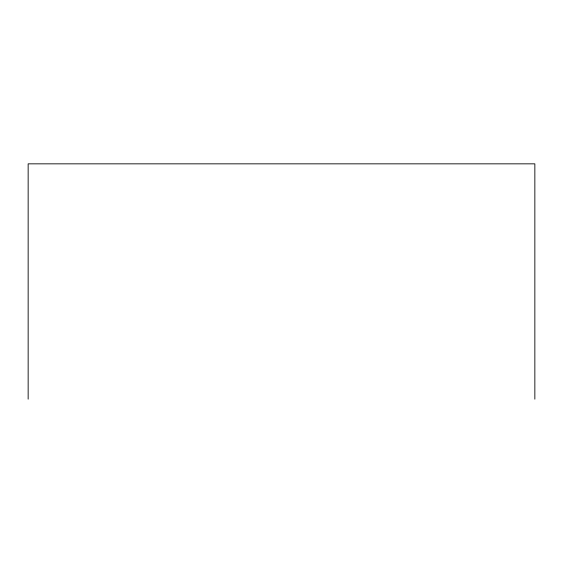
<?xml version="1.0" encoding="UTF-8"?>
<svg xmlns="http://www.w3.org/2000/svg" width="563" height="563" viewBox="0 0 563 563"><rect width="100%" height="100%" fill="white"/><g stroke="black" fill="none" stroke-linecap="round" stroke-linejoin="round"><path stroke-width="0.84" d="M534.85 399.16L534.85 163.84L28.15 163.84L28.15 399.16"/></g></svg>
